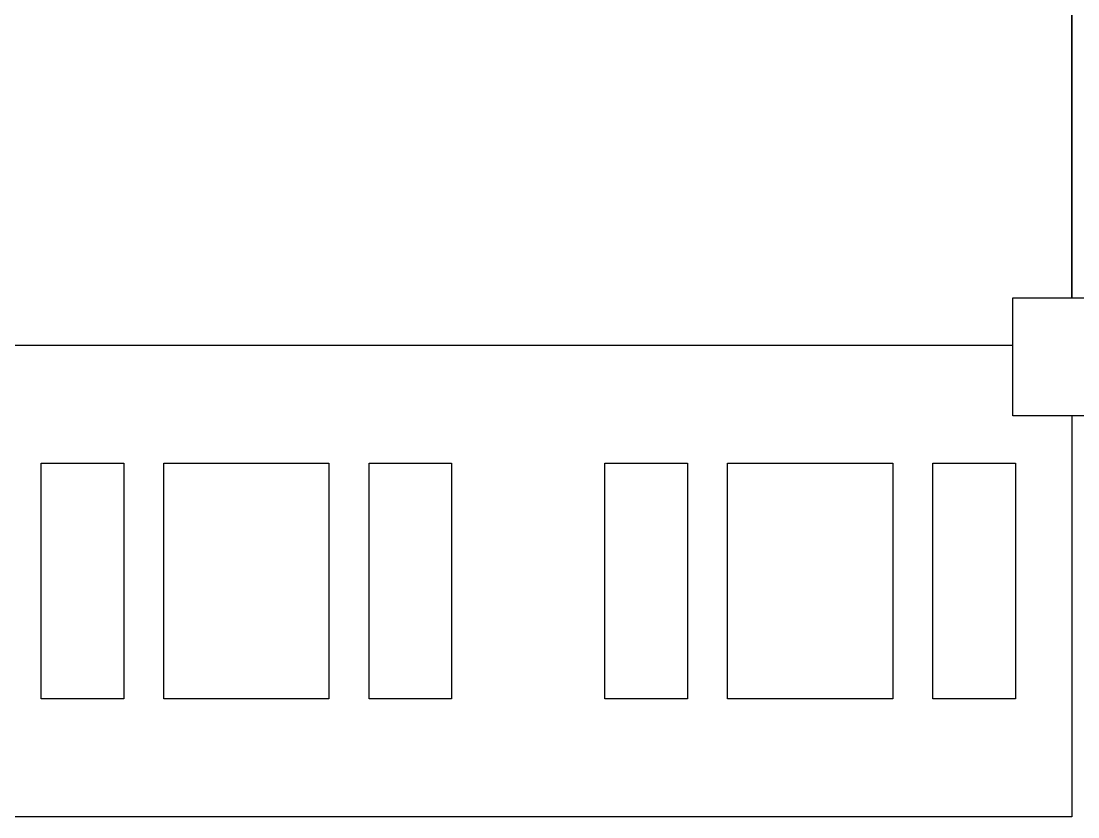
# Model space of a CAD drawing. Header units: millimetres. Extents: x 496 to 139339, y -41630 to 84383.
# Drawn here: x 32530 to 37010, y -23376 to -20002 of the extents above; entities that cross this region are included whole.
import ezdxf

# ---------------------------------------------------------------- set-up
doc = ezdxf.new("R2010")
doc.units = ezdxf.units.MM
for name, color, linetype, lineweight in [('мебель', 44, 'Continuous', 25), ('стены', 7, 'Continuous', 25), ('территория', 74, 'Continuous', 25)]:
    doc.layers.add(name, color=color, linetype=linetype, lineweight=lineweight)

msp = doc.modelspace()

# ---------------------------------------------------------------- linework, layer by layer
at = {"layer": 'мебель'}
for points in [[(32615, -21875.9), (32965, -21875.9), (32965, -22875.9), (32615, -22875.9), (32615, -21875.9)], [(33135, -21875.9), (33835, -21875.9), (33835, -22875.9), (33135, -22875.9), (33135, -21875.9)], [(34005, -21875.9), (34355, -21875.9), (34355, -22875.9), (34005, -22875.9), (34005, -21875.9)], [(35005, -21875.9), (35355, -21875.9), (35355, -22875.9), (35005, -22875.9), (35005, -21875.9)], [(35525, -21875.9), (36225, -21875.9), (36225, -22875.9), (35525, -22875.9), (35525, -21875.9)], [(36395, -21875.9), (36745, -21875.9), (36745, -22875.9), (36395, -22875.9), (36395, -21875.9)]]:
    msp.add_lwpolyline(points, dxfattribs=at)
at = {"layer": 'стены'}
for points in [[(36985, -18125.9), (36985, -21175.9)], [(36735, -21175.9), (37235, -21175.9), (37235, -21675.9), (36735, -21675.9), (36735, -21175.9)]]:
    msp.add_lwpolyline(points, dxfattribs=at)
at = {"layer": 'территория'}
for points in [[(36735, -14375.9), (29985, -14375.9), (29985, -21375.9), (36735, -21375.9)], [(36985, -21175.9), (36985, -18125.9)], [(29985, -23375.9), (29985, -21375.9), (36735, -21375.9)], [(36985, -21675.9), (36985, -23375.9), (29985, -23375.9)]]:
    msp.add_lwpolyline(points, dxfattribs=at)

doc.saveas('drawing.dxf')
